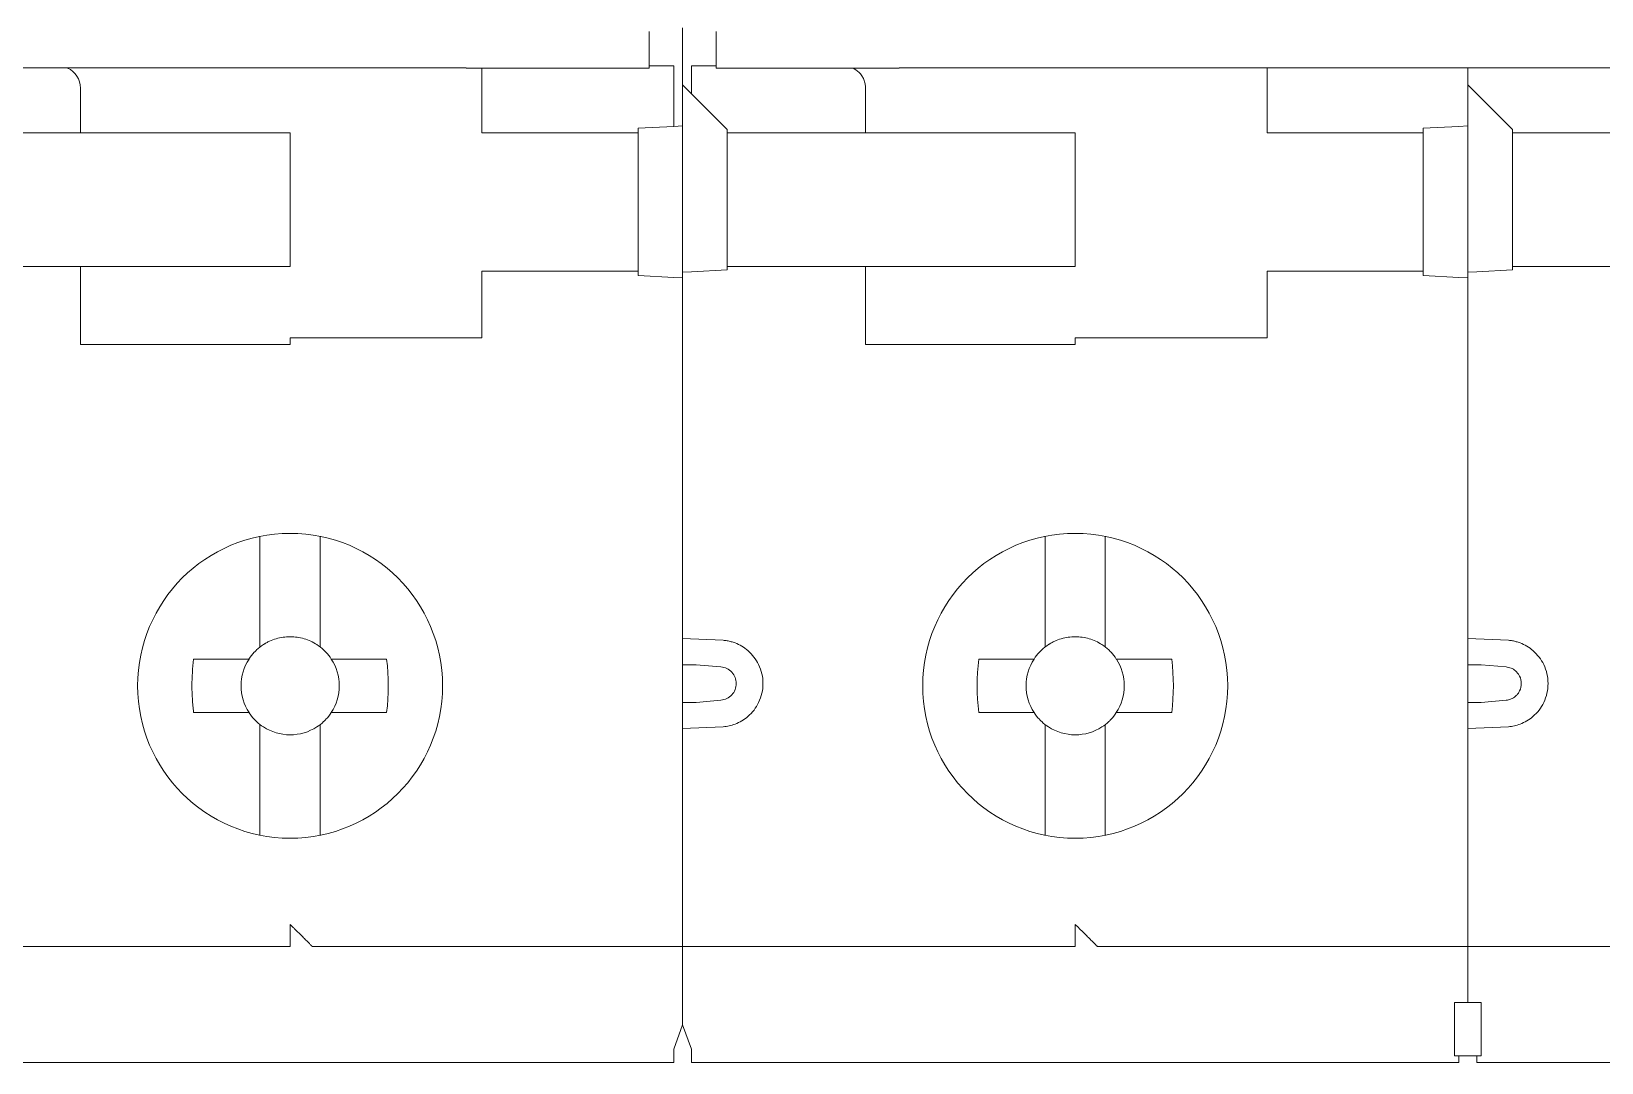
# Model space of a CAD drawing. Header units: millimetres. Extents: x 4137 to 6698, y 1400 to 3585.
# Drawn here: x 4468.22 to 4503.42, y 2976.75 to 2999.88 of the extents above; entities that cross this region are included whole.
import ezdxf

# ---------------------------------------------------------------- set-up
doc = ezdxf.new("R2010")
doc.units = ezdxf.units.MM
doc.layers.add('000-PI-Oprema', color=30, linetype='Continuous', lineweight=5)

msp = doc.modelspace()

# ---------------------------------------------------------------- linework, layer by layer
at = {"layer": '000-PI-Oprema', "color": 0, "lineweight": 0}
for p, q in [((4482.822, 2999.953), (4482.822, 2997.756)), ((4482.822, 2998.679), (4482.822, 2999.953)), ((4452.472, 2999.056), (4477.972, 2999.056)), ((4477.972, 2999.055), (4482.073, 2999.055)), ((4478.322, 2999.055), (4478.322, 2997.603)), ((4482.622, 2999.103), (4482.072, 2999.103)), ((4482.622, 2999.103), (4482.622, 2997.745)), ((4483.572, 2999.103), (4483.022, 2999.103)), ((4483.572, 2999.055), (4487.672, 2999.055)), ((4487.672, 2999.056), (4513.172, 2999.056)), ((4495.922, 2997.603), (4495.922, 2999.056)), ((4500.422, 2999.056), (4500.422, 2998.679)), ((4469.322, 2997.603), (4469.322, 2998.603)), ((4482.822, 2994.503), (4482.822, 2998.679)), ((4482.822, 2998.679), (4483.022, 2998.479)), ((4483.022, 2998.479), (4483.022, 2998.603)), ((4483.022, 2998.479), (4483.822, 2997.679)), ((4486.922, 2997.603), (4486.922, 2998.603)), ((4500.422, 2998.679), (4500.622, 2998.479)), ((4500.422, 2997.756), (4500.422, 2998.679)), ((4500.622, 2998.479), (4501.422, 2997.679)), ((4481.822, 2997.703), (4482.622, 2997.745)), ((4481.822, 2997.603), (4481.822, 2997.703)), ((4482.822, 2997.756), (4482.622, 2997.745)), ((4482.822, 2997.756), (4482.822, 2994.351)), ((4483.822, 2997.679), (4483.822, 2997.603)), ((4499.422, 2997.703), (4500.222, 2997.745)), ((4499.422, 2997.703), (4499.422, 2997.603)), ((4500.422, 2997.756), (4500.222, 2997.745)), ((4500.422, 2997.756), (4500.422, 2994.503)), ((4501.422, 2997.679), (4501.422, 2997.603)), ((4466.222, 2997.603), (4469.322, 2997.603)), ((4469.722, 2997.603), (4469.322, 2997.603)), ((4474.022, 2997.603), (4469.722, 2997.603)), ((4474.022, 2994.603), (4474.022, 2997.603)), ((4478.722, 2997.603), (4478.322, 2997.603)), ((4478.722, 2997.603), (4481.822, 2997.603)), ((4481.822, 2994.503), (4481.822, 2997.603)), ((4486.922, 2997.603), (4483.822, 2997.603)), ((4483.822, 2997.603), (4483.822, 2994.603)), ((4486.922, 2997.603), (4487.322, 2997.603)), ((4487.322, 2997.603), (4491.622, 2997.603)), ((4491.622, 2997.603), (4491.622, 2994.603)), ((4496.322, 2997.603), (4495.922, 2997.603)), ((4496.322, 2997.603), (4499.422, 2997.603)), ((4499.422, 2997.603), (4499.422, 2994.503)), ((4501.422, 2997.603), (4504.522, 2997.603)), ((4501.422, 2997.603), (4501.422, 2994.603)), ((4482.822, 2995.503), (4482.817, 2995.508)), ((4482.827, 2995.303), (4482.822, 2995.303)), ((4469.322, 2994.603), (4466.222, 2994.603)), ((4469.322, 2992.853), (4469.322, 2994.603)), ((4469.322, 2994.603), (4469.722, 2994.603)), ((4469.722, 2994.603), (4474.022, 2994.603)), ((4478.722, 2994.503), (4478.322, 2994.503)), ((4478.322, 2993.003), (4478.322, 2994.503)), ((4478.722, 2994.503), (4481.822, 2994.503)), ((4481.822, 2994.403), (4481.822, 2994.503)), ((4482.822, 2994.475), (4483.022, 2994.485)), ((4482.822, 2994.475), (4482.822, 2986.58)), ((4483.822, 2994.527), (4483.022, 2994.485)), ((4483.822, 2994.603), (4483.822, 2994.527)), ((4486.922, 2994.603), (4483.822, 2994.603)), ((4486.922, 2992.853), (4486.922, 2994.603)), ((4486.922, 2994.603), (4487.322, 2994.603)), ((4491.622, 2994.603), (4487.322, 2994.603)), ((4496.322, 2994.503), (4495.922, 2994.503)), ((4495.922, 2994.503), (4495.922, 2993.003)), ((4499.422, 2994.503), (4496.322, 2994.503)), ((4499.422, 2994.403), (4499.422, 2994.503)), ((4500.422, 2994.475), (4500.422, 2994.503)), ((4500.422, 2994.475), (4500.622, 2994.485)), ((4500.422, 2994.475), (4500.422, 2994.351)), ((4501.422, 2994.527), (4500.622, 2994.485)), ((4501.422, 2994.603), (4501.422, 2994.527)), ((4504.522, 2994.603), (4501.422, 2994.603)), ((4482.622, 2994.361), (4481.822, 2994.403)), ((4482.822, 2994.351), (4482.622, 2994.361)), ((4482.822, 2994.351), (4482.822, 2980.203)), ((4500.222, 2994.361), (4499.422, 2994.403)), ((4500.222, 2994.361), (4500.422, 2994.351)), ((4500.422, 2986.58), (4500.422, 2994.351)), ((4474.022, 2992.853), (4469.322, 2992.853)), ((4474.022, 2993.003), (4474.022, 2992.853)), ((4474.022, 2993.003), (4478.322, 2993.003)), ((4491.622, 2992.853), (4486.922, 2992.853)), ((4491.622, 2993.003), (4491.622, 2992.853)), ((4495.922, 2993.003), (4491.622, 2993.003)), ((4482.822, 2990.703), (4482.827, 2990.703)), ((4482.817, 2990.498), (4482.822, 2990.503)), ((4473.347, 2988.554), (4473.347, 2988.479)), ((4474.697, 2988.479), (4474.697, 2988.554)), ((4490.947, 2988.542), (4490.947, 2988.479)), ((4492.297, 2988.479), (4492.297, 2988.542)), ((4473.347, 2988.479), (4473.347, 2986.359)), ((4474.697, 2986.072), (4474.697, 2988.479)), ((4490.947, 2988.479), (4490.947, 2986.359)), ((4492.297, 2986.359), (4492.297, 2988.479)), ((4482.822, 2986.406), (4482.822, 2986.579)), ((4500.422, 2986.58), (4500.422, 2983.927)), ((4483.732, 2986.224), (4482.822, 2986.263)), ((4490.947, 2986.359), (4490.947, 2986.072)), ((4492.297, 2986.359), (4492.297, 2986.072)), ((4501.332, 2986.224), (4500.422, 2986.263)), ((4471.859, 2985.803), (4472.716, 2985.803)), ((4476.186, 2985.803), (4475.329, 2985.803)), ((4482.822, 2984.831), (4482.822, 2985.676)), ((4483.122, 2985.676), (4483.68, 2985.627)), ((4489.459, 2985.803), (4490.316, 2985.803)), ((4493.786, 2985.803), (4492.929, 2985.803)), ((4500.722, 2985.676), (4501.28, 2985.627)), ((4483.68, 2984.88), (4483.122, 2984.831)), ((4500.722, 2984.831), (4501.28, 2984.88)), ((4472.716, 2984.603), (4471.859, 2984.603)), ((4476.186, 2984.603), (4475.329, 2984.603)), ((4482.822, 2984.244), (4483.732, 2984.282)), ((4490.316, 2984.603), (4489.459, 2984.603)), ((4490.947, 2984.335), (4490.947, 2984.047)), ((4492.297, 2984.335), (4492.297, 2984.047)), ((4493.786, 2984.603), (4492.929, 2984.603)), ((4500.422, 2984.244), (4501.332, 2984.282)), ((4473.347, 2984.047), (4473.347, 2981.927)), ((4474.697, 2981.927), (4474.697, 2984.047)), ((4482.822, 2983.927), (4482.822, 2983.981)), ((4482.822, 2983.927), (4482.822, 2980.203)), ((4490.947, 2984.047), (4490.947, 2981.927)), ((4492.297, 2981.927), (4492.297, 2984.047)), ((4500.422, 2980.203), (4500.422, 2983.927)), ((4473.347, 2981.927), (4473.347, 2981.852)), ((4474.697, 2981.852), (4474.697, 2981.927)), ((4490.947, 2981.927), (4490.947, 2981.852)), ((4492.297, 2981.852), (4492.297, 2981.927)), ((4482.822, 2980.203), (4482.822, 2977.603)), ((4482.822, 2980.203), (4482.822, 2977.603)), ((4500.422, 2980.203), (4500.422, 2978.103)), ((4474.022, 2979.353), (4465.222, 2979.353)), ((4482.822, 2979.353), (4474.522, 2979.353)), ((4482.822, 2979.353), (4491.622, 2979.353)), ((4500.422, 2979.353), (4492.122, 2979.353)), ((4509.222, 2979.353), (4500.422, 2979.353)), ((4500.722, 2978.103), (4500.122, 2978.103)), ((4482.822, 2977.603), (4482.622, 2977.053)), ((4482.822, 2977.603), (4483.022, 2977.054)), ((4500.222, 2976.903), (4500.122, 2976.903)), ((4500.622, 2976.903), (4500.222, 2976.903)), ((4500.722, 2976.903), (4500.622, 2976.903)), ((4470.222, 2976.753), (4465.422, 2976.753)), ((4470.222, 2976.753), (4477.842, 2976.753)), ((4482.622, 2976.753), (4477.842, 2976.753)), ((4487.822, 2976.753), (4483.022, 2976.753)), ((4495.442, 2976.753), (4487.822, 2976.753)), ((4500.222, 2976.753), (4495.442, 2976.753)), ((4505.422, 2976.753), (4500.622, 2976.753))]:
    msp.add_line(p, q, dxfattribs=at)
for centre in [(4474.022, 2985.203), (4491.622, 2985.203)]:
    msp.add_circle(centre, 3.418, dxfattribs=at)
for centre, radius, start, end in [((4468.822, 2998.603), 0.5, 0, 64.7859), ((4474.022, 2985.203), 1.1, 123.0557, 133.0681), ((4474.022, 2985.203), 1.1, 46.9319, 56.9443), ((4491.622, 2985.203), 1.1, 123.0557, 133.0681), ((4491.622, 2985.203), 1.1, 46.9319, 56.9443), ((4474.022, 2985.203), 1.1, 136.9319, 146.9443), ((4474.022, 2985.203), 1.1, 135, 136.9319), ((4474.022, 2985.203), 1.1, 133.0681, 135), ((4474.022, 2985.203), 1.1, 45, 46.9319), ((4474.022, 2985.203), 1.1, 43.0681, 45), ((4474.022, 2985.203), 1.1, 33.0557, 43.0681), ((4491.622, 2985.203), 1.1, 136.9319, 146.9443), ((4491.622, 2985.203), 1.1, 135, 136.9319), ((4491.622, 2985.203), 1.1, 133.0681, 135), ((4491.622, 2985.203), 1.1, 33.0557, 43.0681), ((4474.022, 2985.203), 1.1, 213.0557, 223.0681), ((4474.022, 2985.203), 1.1, 223.0681, 225), ((4474.022, 2985.203), 1.1, 225, 226.9319), ((4474.022, 2985.203), 1.1, 226.9319, 236.9443), ((4474.022, 2985.203), 1.1, 303.0557, 313.0681), ((4474.022, 2985.203), 1.1, 313.0681, 315), ((4474.022, 2985.203), 1.1, 315, 316.9319), ((4474.022, 2985.203), 1.1, 316.9319, 326.9443), ((4491.622, 2985.203), 1.1, 213.0557, 223.0681), ((4491.622, 2985.203), 1.1, 223.0681, 225), ((4491.622, 2985.203), 1.1, 225, 226.9319), ((4491.622, 2985.203), 1.1, 226.9319, 236.9443), ((4491.622, 2985.203), 1.1, 303.0557, 313.0681), ((4491.622, 2985.203), 1.1, 315, 316.9319), ((4491.622, 2985.203), 1.1, 316.9319, 326.9443)]:
    msp.add_arc(centre, radius, start, end, dxfattribs=at)
for points, knots in [([(4482.072, 2999.877), (4482.072, 2999.76), (4482.072, 2999.527), (4482.072, 2999.25), (4482.072, 2999.078), (4482.072, 2999.07), (4482.073, 2999.055)], [0, 0, 0, 0, 0.264619, 0.529237, 0.793855, 1, 1, 1, 1]), ([(4483.572, 2999.055), (4483.572, 2999.07), (4483.572, 2999.078), (4483.572, 2999.25), (4483.572, 2999.527), (4483.572, 2999.76), (4483.572, 2999.877)], [0, 0, 0, 0, 0.206145, 0.470763, 0.735381, 1, 1, 1, 1]), ([(4483.022, 2999.103), (4483.022, 2999.103), (4483.022, 2999.049), (4483.022, 2998.864), (4483.022, 2998.734), (4483.022, 2998.603)], [0, 0, 0, 0, 0.5, 0.5, 1, 1, 1, 1]), ([(4486.629, 2999.055), (4486.68, 2999.027), (4486.757, 2998.986), (4486.839, 2998.886), (4486.886, 2998.799), (4486.917, 2998.703), (4486.921, 2998.636), (4486.922, 2998.603)], [0, 0, 0, 0, 0.351287, 0.528122, 0.693874, 0.849103, 1, 1, 1, 1]), ([(4482.822, 2985.676), (4482.822, 2985.793), (4482.822, 2986.027), (4482.822, 2986.305), (4482.822, 2986.403), (4482.822, 2986.441)], [0, 0, 0, 0, 0.378161, 0.755931, 1, 1, 1, 1]), ([(4474.622, 2986.125), (4474.533, 2986.183), (4474.436, 2986.228), (4474.233, 2986.288), (4474.129, 2986.303), (4473.917, 2986.303), (4473.812, 2986.288), (4473.66, 2986.243), (4473.61, 2986.224), (4473.538, 2986.191), (4473.514, 2986.179), (4473.479, 2986.16), (4473.468, 2986.153), (4473.451, 2986.143), (4473.442, 2986.138), (4473.434, 2986.132), (4473.428, 2986.129), (4473.424, 2986.128), (4473.422, 2986.125)], [0, 0, 0, 0, 0.25, 0.25, 0.5, 0.5, 0.75, 0.75, 0.875, 0.875, 0.9375, 0.9375, 0.96875, 0.96875, 0.984375, 0.992187, 0.992187, 1, 1, 1, 1]), ([(4483.732, 2986.224), (4483.763, 2986.221), (4483.823, 2986.214), (4483.911, 2986.193), (4484.022, 2986.157), (4484.15, 2986.094), (4484.295, 2985.989), (4484.426, 2985.851), (4484.535, 2985.675), (4484.606, 2985.473), (4484.63, 2985.253), (4484.607, 2985.034), (4484.535, 2984.832), (4484.427, 2984.655), (4484.296, 2984.517), (4484.151, 2984.412), (4484.008, 2984.344), (4483.868, 2984.299), (4483.778, 2984.288), (4483.732, 2984.282)], [0, 0, 0, 0, 0.031513, 0.062834, 0.094232, 0.152293, 0.210532, 0.279327, 0.348301, 0.424071, 0.50002, 0.57579, 0.651739, 0.720534, 0.789508, 0.847569, 0.905809, 0.95275, 1, 1, 1, 1]), ([(4492.222, 2986.125), (4492.133, 2986.183), (4492.036, 2986.228), (4491.833, 2986.288), (4491.729, 2986.303), (4491.517, 2986.303), (4491.412, 2986.288), (4491.26, 2986.243), (4491.21, 2986.224), (4491.138, 2986.191), (4491.114, 2986.179), (4491.079, 2986.16), (4491.068, 2986.153), (4491.051, 2986.143), (4491.042, 2986.138), (4491.034, 2986.132), (4491.028, 2986.129), (4491.024, 2986.128), (4491.022, 2986.125)], [0, 0, 0, 0, 0.25, 0.25, 0.5, 0.5, 0.75, 0.75, 0.875, 0.875, 0.9375, 0.9375, 0.96875, 0.96875, 0.984375, 0.992188, 0.992188, 1, 1, 1, 1]), ([(4501.332, 2986.224), (4501.363, 2986.221), (4501.423, 2986.214), (4501.511, 2986.193), (4501.622, 2986.157), (4501.75, 2986.094), (4501.895, 2985.989), (4502.026, 2985.851), (4502.135, 2985.675), (4502.206, 2985.473), (4502.23, 2985.253), (4502.207, 2985.034), (4502.135, 2984.832), (4502.027, 2984.655), (4501.896, 2984.517), (4501.751, 2984.412), (4501.608, 2984.344), (4501.468, 2984.299), (4501.378, 2984.288), (4501.332, 2984.282)], [0, 0, 0, 0, 0.031513, 0.062834, 0.094232, 0.152293, 0.210532, 0.279327, 0.348301, 0.424071, 0.50002, 0.57579, 0.651739, 0.720534, 0.789508, 0.847569, 0.905809, 0.95275, 1, 1, 1, 1]), ([(4471.859, 2985.803), (4471.835, 2985.604), (4471.822, 2985.404), (4471.822, 2985.103), (4471.825, 2985.003), (4471.835, 2984.853), (4471.838, 2984.803), (4471.845, 2984.728), (4471.849, 2984.69), (4471.854, 2984.647), (4471.856, 2984.625), (4471.857, 2984.616), (4471.858, 2984.609), (4471.86, 2984.606), (4471.859, 2984.603)], [0, 0, 0, 0, 0.5, 0.5, 0.75, 0.75, 0.875, 0.875, 0.9375, 0.96875, 0.984375, 0.992188, 0.992188, 1, 1, 1, 1]), ([(4473.101, 2985.803), (4472.984, 2985.625), (4472.923, 2985.417), (4472.922, 2984.991), (4472.984, 2984.782), (4473.101, 2984.603)], [0, 0, 0, 0, 0.5, 0.5, 1, 1, 1, 1]), ([(4474.944, 2984.603), (4475.061, 2984.782), (4475.122, 2984.991), (4475.123, 2985.414), (4475.061, 2985.625), (4474.945, 2985.803)], [0, 0, 0, 0, 0.5, 0.5, 1, 1, 1, 1]), ([(4482.822, 2985.676), (4482.822, 2985.676), (4482.852, 2985.676), (4482.969, 2985.676), (4483.052, 2985.676), (4483.122, 2985.676)], [0, 0, 0, 0, 0.5, 0.5, 1, 1, 1, 1]), ([(4490.316, 2985.803), (4490.384, 2985.803), (4490.508, 2985.803), (4490.64, 2985.803), (4490.701, 2985.803)], [0, 0, 0, 0, 0.540007, 1, 1, 1, 1]), ([(4492.544, 2984.603), (4492.661, 2984.782), (4492.722, 2984.99), (4492.722, 2985.416), (4492.661, 2985.625), (4492.545, 2985.803)], [0, 0, 0, 0, 0.5, 0.5, 1, 1, 1, 1]), ([(4500.422, 2985.676), (4500.422, 2985.676), (4500.452, 2985.676), (4500.569, 2985.676), (4500.652, 2985.676), (4500.722, 2985.676)], [0, 0, 0, 0, 0.5, 0.5, 1, 1, 1, 1]), ([(4483.68, 2985.627), (4483.773, 2985.619), (4483.861, 2985.575), (4483.987, 2985.438), (4484.022, 2985.346), (4484.022, 2985.16), (4483.987, 2985.068), (4483.861, 2984.931), (4483.773, 2984.888), (4483.68, 2984.88)], [0, 0, 0, 0, 0.25, 0.25, 0.5, 0.5, 0.75, 0.75, 1, 1, 1, 1]), ([(4501.28, 2984.88), (4501.3, 2984.882), (4501.339, 2984.887), (4501.394, 2984.906), (4501.446, 2984.933), (4501.498, 2984.971), (4501.547, 2985.023), (4501.603, 2985.115), (4501.636, 2985.253), (4501.603, 2985.392), (4501.547, 2985.483), (4501.485, 2985.548), (4501.396, 2985.607), (4501.319, 2985.62), (4501.28, 2985.627)], [0, 0, 0, 0, 0.053559, 0.105722, 0.157796, 0.211095, 0.279916, 0.349203, 0.500308, 0.651412, 0.720233, 0.789521, 0.894347, 1, 1, 1, 1]), ([(4482.822, 2983.981), (4482.822, 2983.985), (4482.822, 2984.009), (4482.822, 2984.183), (4482.822, 2984.475), (4482.822, 2984.712), (4482.822, 2984.831)], [0, 0, 0, 0, 0.06983, 0.379482, 0.689581, 1, 1, 1, 1]), ([(4482.822, 2984.831), (4482.822, 2984.831), (4482.855, 2984.831), (4482.966, 2984.831), (4483.044, 2984.831), (4483.122, 2984.831)], [0, 0, 0, 0, 0.5, 0.5, 1, 1, 1, 1]), ([(4500.422, 2984.831), (4500.422, 2984.831), (4500.455, 2984.831), (4500.566, 2984.831), (4500.644, 2984.831), (4500.722, 2984.831)], [0, 0, 0, 0, 0.5, 0.5, 1, 1, 1, 1]), ([(4473.422, 2984.281), (4473.601, 2984.165), (4473.808, 2984.104), (4474.233, 2984.103), (4474.444, 2984.165), (4474.622, 2984.281)], [0, 0, 0, 0, 0.5, 0.5, 1, 1, 1, 1]), ([(4490.316, 2984.603), (4490.384, 2984.603), (4490.508, 2984.603), (4490.64, 2984.603), (4490.701, 2984.603)], [0, 0, 0, 0, 0.54278, 1, 1, 1, 1]), ([(4491.022, 2984.281), (4491.201, 2984.165), (4491.408, 2984.104), (4491.833, 2984.103), (4492.044, 2984.165), (4492.222, 2984.281)], [0, 0, 0, 0, 0.5, 0.5, 1, 1, 1, 1]), ([(4474.022, 2979.853), (4474.022, 2979.832), (4474.022, 2979.79), (4474.022, 2979.728), (4474.022, 2979.656), (4474.022, 2979.577), (4474.022, 2979.498), (4474.022, 2979.432), (4474.022, 2979.387), (4474.022, 2979.358), (4474.022, 2979.355), (4474.022, 2979.353)], [0, 0, 0, 0, 0.080758, 0.160392, 0.240099, 0.368585, 0.500066, 0.628554, 0.760036, 0.877963, 1, 1, 1, 1]), ([(4474.022, 2979.853), (4474.043, 2979.833), (4474.081, 2979.795), (4474.133, 2979.742), (4474.176, 2979.699), (4474.234, 2979.642), (4474.301, 2979.574), (4474.378, 2979.498), (4474.441, 2979.435), (4474.487, 2979.388), (4474.517, 2979.359), (4474.521, 2979.355), (4474.522, 2979.353)], [0, 0, 0, 0, 0.090531, 0.16862, 0.234268, 0.287481, 0.430984, 0.554468, 0.680793, 0.795506, 0.900919, 1, 1, 1, 1]), ([(4491.622, 2979.853), (4491.622, 2979.832), (4491.622, 2979.79), (4491.622, 2979.728), (4491.622, 2979.656), (4491.622, 2979.577), (4491.622, 2979.498), (4491.622, 2979.432), (4491.622, 2979.387), (4491.622, 2979.358), (4491.622, 2979.355), (4491.622, 2979.353)], [0, 0, 0, 0, 0.080758, 0.160392, 0.240099, 0.368585, 0.500066, 0.628554, 0.760036, 0.877963, 1, 1, 1, 1]), ([(4492.122, 2979.353), (4492.122, 2979.354), (4492.121, 2979.355), (4492.114, 2979.362), (4492.102, 2979.374), (4492.079, 2979.397), (4492.039, 2979.437), (4491.976, 2979.5), (4491.9, 2979.576), (4491.813, 2979.662), (4491.72, 2979.756), (4491.655, 2979.82), (4491.622, 2979.853)], [0, 0, 0, 0, 0.051851, 0.10362, 0.156261, 0.210683, 0.323967, 0.445967, 0.575521, 0.712834, 0.854621, 1, 1, 1, 1]), ([(4500.122, 2976.903), (4500.122, 2976.952), (4500.122, 2977.017), (4500.122, 2977.281), (4500.122, 2977.541), (4500.122, 2978.103)], [0.2858647, 0.2858647, 0.2858647, 0.2858647, 0.5, 0.5, 1, 1, 1, 1]), ([(4500.722, 2976.903), (4500.722, 2976.922), (4500.722, 2976.977), (4500.722, 2977.091), (4500.722, 2977.25), (4500.722, 2977.428), (4500.722, 2977.614), (4500.722, 2977.74), (4500.722, 2978.103)], [0.287427, 0.287427, 0.287427, 0.287427, 0.3699948, 0.5001298, 0.629921, 0.7600558, 0.879771, 1, 1, 1, 1]), ([(4482.622, 2976.753), (4482.622, 2976.753), (4482.622, 2976.807), (4482.622, 2976.944), (4482.622, 2976.996), (4482.622, 2977.053)], [0, 0, 0, 0, 0.5, 0.5, 0.737757, 0.737757, 0.737757, 0.737757]), ([(4483.022, 2976.753), (4483.022, 2976.754), (4483.022, 2976.756), (4483.022, 2976.768), (4483.022, 2976.791), (4483.022, 2976.832), (4483.022, 2976.897), (4483.022, 2976.972), (4483.022, 2977.027), (4483.022, 2977.054)], [0, 0, 0, 0, 0.0807576, 0.160392, 0.2400995, 0.3685854, 0.5000663, 0.6285535, 0.7387531, 0.7387531, 0.7387531, 0.7387531]), ([(4500.222, 2976.753), (4500.222, 2976.762), (4500.222, 2976.779), (4500.222, 2976.847), (4500.222, 2976.902), (4500.222, 2976.903)], [0, 0, 0, 0, 0.494587, 0.989166, 1, 1, 1, 1]), ([(4500.622, 2976.903), (4500.622, 2976.902), (4500.622, 2976.847), (4500.622, 2976.779), (4500.622, 2976.762), (4500.622, 2976.753)], [0, 0, 0, 0, 0.010834, 0.505413, 1, 1, 1, 1])]:
    msp.add_open_spline(points, degree=3, knots=knots, dxfattribs=at)
for points in [[(4473.347, 2986.359), (4473.347, 2986.321), (4473.347, 2986.283), (4473.347, 2986.072)], [(4472.716, 2985.803), (4472.84, 2985.803), (4472.967, 2985.803), (4473.101, 2985.803)], [(4475.329, 2985.803), (4475.205, 2985.803), (4475.078, 2985.803), (4474.944, 2985.803)], [(4476.186, 2985.803), (4476.234, 2985.405), (4476.234, 2985.001), (4476.186, 2984.603)], [(4489.459, 2985.803), (4489.41, 2985.405), (4489.41, 2985.002), (4489.459, 2984.603)], [(4490.701, 2985.803), (4490.584, 2985.625), (4490.522, 2985.416), (4490.522, 2985.203)], [(4492.374, 2986.007), (4492.383, 2985.998), (4492.392, 2985.99), (4492.4, 2985.981)], [(4492.4, 2985.981), (4492.409, 2985.972), (4492.418, 2985.963), (4492.426, 2985.954)], [(4492.929, 2985.803), (4492.805, 2985.803), (4492.678, 2985.803), (4492.544, 2985.803)], [(4493.786, 2984.603), (4493.834, 2985.001), (4493.834, 2985.405), (4493.786, 2985.803)], [(4490.522, 2985.203), (4490.522, 2984.992), (4490.585, 2984.78), (4490.701, 2984.603)], [(4472.716, 2984.603), (4472.84, 2984.603), (4472.967, 2984.603), (4473.101, 2984.603)], [(4473.347, 2984.335), (4473.347, 2984.123), (4473.347, 2984.085), (4473.347, 2984.047)], [(4474.697, 2984.335), (4474.697, 2984.123), (4474.697, 2984.085), (4474.697, 2984.047)], [(4474.944, 2984.603), (4475.078, 2984.603), (4475.205, 2984.603), (4475.329, 2984.603)], [(4492.4, 2984.425), (4492.392, 2984.417), (4492.383, 2984.408), (4492.374, 2984.4)], [(4492.544, 2984.603), (4492.678, 2984.603), (4492.805, 2984.603), (4492.929, 2984.603)]]:
    msp.add_open_spline(points, degree=3, dxfattribs=at)

doc.saveas('drawing.dxf')
